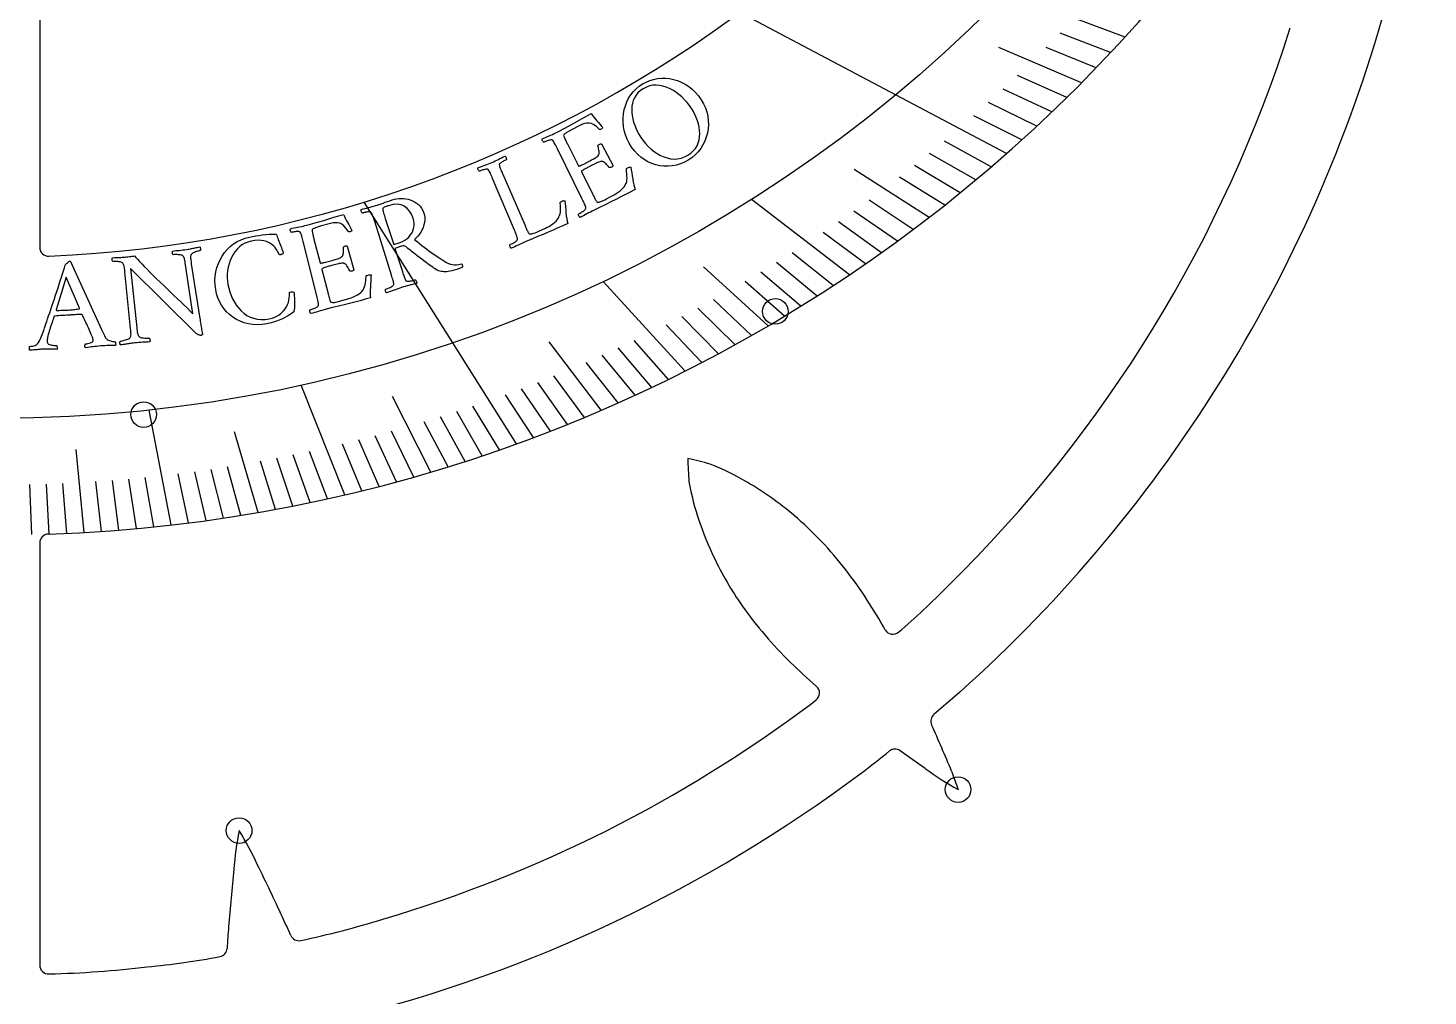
# Model space of a CAD drawing. Header units: millimetres. Extents: x -61 to 61, y -61 to 61.
# Drawn here: x 0.88 to 40.68, y -39.14 to -11.61 of the extents above; entities that cross this region are included whole.
import ezdxf

# ---------------------------------------------------------------- set-up
doc = ezdxf.new("R2010")
doc.units = ezdxf.units.MM
for name, color, linetype in [('CUT_INNER', 6, 'Continuous'), ('CUT_OUTER', 1, 'Continuous'), ('ENGRAVE', 7, 'Continuous'), ('ENGRAVE_FINE', 8, 'Continuous'), ('TEXT', 5, 'Continuous')]:
    doc.layers.add(name, color=color, linetype=linetype)

msp = doc.modelspace()

# ---------------------------------------------------------------- linework, layer by layer
at = {"layer": 'CUT_INNER'}
for points in [[(1.215, -5.8108), (1.215, -17.8525)], [(1.215, -26.2558), (1.215, -38.2642)], [(27.3735, -30.4981), (26.6318, -31.1355)], [(23.132, -30.8396), (23.2853, -30.7193)], [(26.385, -32.6692), (25.9371, -32.3547), (25.6701, -32.1645)], [(27.1349, -32.7445), (27.3183, -33.2644), (27.3199, -33.2697)]]:
    msp.add_lwpolyline(points, dxfattribs=at)
for centre, radius, start, end in [((0.0006, 17.3589), 43.3893, 271.92291, 344.73972), ((0.0003, 17.3593), 35.4923, 272.38119, 339.57104), ((0.0002, -0.0001), 57.7123, 291.461464, 349.457438), ((0.0005, -0.0004), 40.9804, 311.90941, 344.96698), ((0, 0), 38.5509, 314.49977, 342.46587), ((1.465, -17.8525), 0.25, 180, 272.28516), ((27.4056, -23.8195), 7.7655, 180.27159, 185.11924), ((18.3226, -30.365), 6.6408, 72.88691, 78.55617), ((17.5004, -31.0219), 7.5339, 59.49068, 68.37633), ((27.082, -23.2005), 7.5261, 190.03831, 198.87202), ((16.6171, -32.5865), 9.3304, 49.63137, 59.69521), ((28.7371, -22.6712), 9.2635, 198.6583, 205.50191), ((16.3037, -32.9646), 9.8214, 43.4102, 49.66685), ((1.465, -26.2558), 0.25, 91.93549, 180), ((15.6516, -33.5761), 10.7154, 37.73791, 43.38904), ((29.1086, -22.4938), 9.6752, 205.50321, 215.01613), ((14.1879, -34.7041), 12.5633, 32.89215, 37.72072), ((11.3261, -12.049), 22.0214, 310.49857, 315.45431), ((29.957, -21.9051), 10.7079, 214.99115, 220.65029), ((12.2424, -35.9813), 14.8905, 29.14155, 32.95333), ((31.353, -20.7015), 12.5511, 220.66758, 225.50548), ((25.4645, -28.605), 0.25, 210.02276, 310.67797), ((33.1117, -18.9302), 15.0472, 225.45551, 229.28702), ((23.1309, -30.5226), 0.25, 308.13559, 48.39419), ((0, 0), 38.5509, 286.53367, 306.87265), ((26.7948, -31.3251), 0.25, 130.67797, 203.88582), ((-21.4928, -52.9403), 52.6547, 22.55375, 24.11596), ((11.0493, -14.7161), 22.5785, 306.76331, 309.36745), ((25.525, -32.3681), 0.25, 54.5322, 128.13559), ((0.0006, -0.0013), 40.9795, 283.94302, 306.82519), ((31.8491, -25.1912), 9.2615, 233.84471, 240.72332), ((15.9563, -36.258), 9.2532, 168.65334, 175.52992), ((-0.9875, -39.2972), 9.2508, 24.80375, 31.69037), ((-55.1785, -66.1355), 69.7207, 24.792121, 26.142393), ((80.1894, -42.9557), 73.8318, 174.232965, 175.507978), ((-9.493, -45.1743), 19.4566, 23.49402, 25.16868), ((2.9562, -10.8338), 27.3249, 281.99494, 287.05606), ((27.0554, -38.8887), 20.5428, 175.20978, 176.92794), ((6.2925, -37.7739), 0.25, 280.16949, 356.84001), ((8.58, -37.3182), 0.25, 203.49897, 282.71186), ((1.9539, -14.5912), 23.8352, 275.58418, 280.59569), ((1.465, -38.2642), 0.25, 180, 272.54237), ((0.6112, -6.8576), 31.6682, 271.56504, 276.64051)]:
    msp.add_arc(centre, radius, start, end, dxfattribs=at)
at = {"layer": 'CUT_OUTER'}
msp.add_circle((0, 0), 60.75, dxfattribs=at)
at = {"layer": 'ENGRAVE'}
for points in [[(28.6979, -15.1849), (21.1123, -11.1711)], [(14.7667, -23.4406), (10.435, -16.5645)], [(24.2313, -18.6343), (21.4458, -16.4922)], [(19.565, -21.3692), (17.231, -18.82)], [(9.8847, -24.8897), (8.6457, -21.7699)], [(4.9536, -25.7469), (4.325, -22.4796)]]:
    msp.add_lwpolyline(points, dxfattribs=at)
for centre, radius in [((0, 17.3597), 40.0734), ((22.125, -19.6734), 0.3645), ((4.1701, -22.6075), 0.3645), ((27.3204, -33.2703), 0.3645), ((6.8839, -34.4367), 0.3645)]:
    msp.add_circle(centre, radius, dxfattribs=at)
at = {"layer": 'ENGRAVE_FINE'}
for points in [[(32.065, -11.8731), (30.6228, -11.3391)], [(31.6564, -12.315), (30.2247, -11.7581)], [(30.828, -13.1747), (28.4744, -12.1689)], [(31.244, -12.7489), (29.8232, -12.1691)], [(30.4085, -13.5925), (29.0108, -12.9677)], [(29.9856, -14.0024), (28.6, -13.3553)], [(29.5595, -14.4044), (28.1865, -13.7353)], [(29.1302, -14.7985), (27.7702, -14.1076)], [(28.2626, -15.5636), (26.9299, -14.8297)], [(27.8246, -15.9346), (26.5061, -15.1795)], [(26.4947, -17.0023), (24.3692, -15.6383)], [(26.9405, -16.6539), (25.6518, -15.8572)], [(27.3839, -16.298), (26.08, -15.522)], [(26.0465, -17.3433), (24.7889, -16.506)], [(25.5959, -17.677), (24.3546, -16.8197)], [(24.6882, -18.3224), (23.4804, -17.426)], [(25.1431, -18.0033), (23.9184, -17.1263)], [(23.3115, -19.2367), (22.1567, -18.2838)], [(23.7723, -18.939), (22.5995, -18.0047)], [(21.9183, -20.0877), (20.0853, -18.4077)], [(22.8488, -19.5273), (21.7124, -18.5561)], [(22.3844, -19.8109), (21.2668, -18.8218)], [(21.4506, -20.3575), (20.3714, -19.3334)], [(20.5106, -20.8768), (19.4713, -19.8189)], [(20.9814, -20.6206), (19.9219, -19.5793)], [(20.0385, -21.1264), (19.0195, -20.052)], [(17.179, -22.485), (15.6935, -20.5407)], [(19.0902, -21.6055), (18.1128, -20.4993)], [(18.1369, -22.0582), (17.2023, -20.9216)], [(18.6141, -21.8351), (17.658, -20.7135)], [(17.6585, -22.2748), (16.7457, -21.1235)], [(15.7344, -23.0772), (14.9117, -21.8706)], [(16.2169, -22.8862), (15.3713, -21.6928)], [(16.6984, -22.6888), (15.8302, -21.5091)], [(12.3338, -24.2407), (11.2402, -22.0914)], [(15.251, -23.262), (14.4515, -22.0425)], [(13.3091, -23.939), (12.6045, -22.6716)], [(13.7958, -23.779), (13.0671, -22.523)], [(14.2817, -23.6129), (13.5291, -22.3686)], [(12.8218, -24.0929), (12.1414, -22.8145)], [(7.4235, -25.3909), (6.7541, -23.1015)], [(10.3756, -24.7718), (9.8195, -23.4441)], [(10.866, -24.648), (10.2847, -23.3294)], [(11.3558, -24.5183), (10.7495, -23.2091)], [(11.8451, -24.3825), (11.2139, -23.0832)], [(2.4782, -25.9598), (2.2528, -23.5994)], [(8.4092, -25.2079), (7.9556, -23.8481)], [(8.9015, -25.1077), (8.422, -23.7553)], [(9.3933, -25.0017), (8.8881, -23.6571)], [(5.9424, -25.6218), (5.6199, -24.2311)], [(6.4364, -25.5506), (6.0874, -24.1652)], [(6.9301, -25.4736), (6.5548, -24.094)], [(7.9165, -25.3023), (7.4889, -23.9355)], [(0.9914, -26.0193), (0.9373, -24.5986)], [(1.4871, -26.0051), (1.4059, -24.5855)], [(1.9827, -25.9853), (1.8745, -24.5672)], [(2.9736, -25.9286), (2.8114, -24.5148)], [(3.4688, -25.8917), (3.2798, -24.4807)], [(3.9639, -25.8492), (3.748, -24.4414)], [(4.4589, -25.8009), (4.2162, -24.3967)], [(5.4481, -25.6872), (5.1521, -24.2916)]]:
    msp.add_lwpolyline(points, dxfattribs=at)
at = {"layer": 'TEXT'}
for points in [[(18.3483, -13.2069), (18.4511, -13.1516), (18.5568, -13.1076), (18.6655, -13.0747), (18.7773, -13.0531), (18.8907, -13.0425), (19.0041, -13.0432), (19.1176, -13.0551), (19.2313, -13.0781), (19.3436, -13.1122), (19.4531, -13.1569), (19.5598, -13.2123), (19.6635, -13.2786), (19.7626, -13.3559), (19.855, -13.4445), (19.9408, -13.5445), (20.0199, -13.6559), (20.0851, -13.768), (20.1376, -13.8829), (20.1774, -14.0006), (20.2043, -14.1212), (20.219, -14.2428), (20.2224, -14.3636), (20.2143, -14.4837), (20.1947, -14.603), (20.1638, -14.7195), (20.1219, -14.8315), (20.0689, -14.9388), (20.0049, -15.0414), (19.9305, -15.1373), (19.8462, -15.2245), (19.7521, -15.303), (19.6483, -15.3726), (19.5397, -15.4309), (19.4278, -15.4773), (19.3127, -15.5119), (19.1945, -15.5346), (19.0754, -15.5452), (18.9573, -15.5435), (18.8404, -15.5295), (18.7247, -15.5034), (18.6117, -15.4654), (18.503, -15.416), (18.3985, -15.3554), (18.2982, -15.2835), (18.204, -15.2006), (18.1177, -15.107), (18.0392, -15.0027), (17.9684, -14.8878), (17.9104, -14.7717), (17.8647, -14.6536), (17.8311, -14.5336), (17.8096, -14.4118), (17.7994, -14.2901), (17.7997, -14.1702), (17.8105, -14.0523), (17.8318, -13.9362), (17.8632, -13.8236), (17.9045, -13.7162), (17.9557, -13.6138), (18.0168, -13.5163), (18.087, -13.4258), (18.1656, -13.3441), (18.2527, -13.2712), (18.3483, -13.2069)], [(18.3693, -13.3413), (18.2892, -13.3959), (18.2211, -13.4567), (18.1651, -13.5237), (18.1211, -13.597), (18.0878, -13.675), (18.0636, -13.756), (18.0488, -13.8401), (18.0432, -13.9273), (18.0458, -14.0165), (18.0556, -14.1064), (18.0726, -14.1972), (18.0969, -14.2887), (18.127, -14.3793), (18.1618, -14.4672), (18.2012, -14.5526), (18.2452, -14.6352), (18.3023, -14.7279), (18.3656, -14.8168), (18.4353, -14.9017), (18.5113, -14.9827), (18.5924, -15.0579), (18.6772, -15.1254), (18.7659, -15.1852), (18.8584, -15.2371), (18.9535, -15.2796), (19.05, -15.3109), (19.1478, -15.331), (19.2469, -15.34), (19.3461, -15.3358), (19.4442, -15.3165), (19.5411, -15.282), (19.6367, -15.2324), (19.7217, -15.1742), (19.7939, -15.1098), (19.8532, -15.0393), (19.8995, -14.9628), (19.9342, -14.8817), (19.9588, -14.7975), (19.9733, -14.7102), (19.9776, -14.6198), (19.973, -14.5279), (19.9606, -14.436), (19.9403, -14.3442), (19.9123, -14.2525), (19.8782, -14.1623), (19.8395, -14.0754), (19.7962, -13.9915), (19.7485, -13.9108), (19.6874, -13.8209), (19.6204, -13.7352), (19.5475, -13.6538), (19.469, -13.5766), (19.3859, -13.5052), (19.2996, -13.4415), (19.2101, -13.3854), (19.1174, -13.3368), (19.023, -13.2972), (18.9284, -13.268), (18.8335, -13.2492), (18.7382, -13.2408), (18.6437, -13.2447), (18.5507, -13.2627), (18.4593, -13.2949), (18.3693, -13.3413)], [(15.8835, -14.5956), (15.9985, -14.5374), (16.1183, -14.4746), (16.2429, -14.4072), (16.3722, -14.3351), (16.5033, -14.2614), (16.633, -14.1893), (16.7615, -14.1188), (16.8888, -14.0499), (16.9302, -14.1063), (16.9715, -14.1594), (17.0127, -14.2094), (17.0538, -14.2562), (17.0949, -14.3018), (17.1361, -14.3485), (17.1773, -14.3963), (17.2187, -14.4451), (17.2131, -14.4576), (17.2036, -14.4695), (17.19, -14.4809), (17.1725, -14.4917), (17.153, -14.5003), (17.1368, -14.5034), (17.1239, -14.5008), (17.1143, -14.4927), (17.0372, -14.4178), (16.9647, -14.3637), (16.8967, -14.3304), (16.8333, -14.3179), (16.7718, -14.3202), (16.7099, -14.3313), (16.6475, -14.3512), (16.5846, -14.3798), (16.3118, -14.5209), (16.3001, -14.527), (16.2844, -14.5354), (16.2647, -14.5461), (16.241, -14.5591), (16.216, -14.5733), (16.192, -14.5878), (16.1692, -14.6024), (16.1475, -14.6173), (16.1291, -14.6316), (16.1163, -14.6448), (16.109, -14.6567), (16.1073, -14.6675), (16.1121, -14.688), (16.1192, -14.7107), (16.1287, -14.7353), (16.1404, -14.762), (16.1535, -14.7899), (16.1671, -14.8181), (16.181, -14.8467), (16.1954, -14.8755), (16.2011, -14.8868), (16.2061, -14.8969), (16.2105, -14.9056), (16.2143, -14.9131), (16.5265, -15.5345), (16.5323, -15.5394), (16.543, -15.5402), (16.5585, -15.5369), (16.5787, -15.5296), (16.6019, -15.5198), (16.6262, -15.5089), (16.6515, -15.4969), (16.6778, -15.4838), (16.8486, -15.3965), (16.9036, -15.3676), (16.9517, -15.3411), (16.9928, -15.3171), (17.027, -15.2955), (17.055, -15.2752), (17.0775, -15.2551), (17.0945, -15.2352), (17.106, -15.2154), (17.1131, -15.1946), (17.117, -15.1718), (17.1177, -15.1469), (17.1151, -15.1199), (17.11, -15.0896), (17.1031, -15.0549), (17.0944, -15.0158), (17.0838, -14.9722), (17.0824, -14.9597), (17.0876, -14.9475), (17.0993, -14.9357), (17.1174, -14.9242), (17.1363, -14.9155), (17.1535, -14.9105), (17.1688, -14.909), (17.1824, -14.9113), (17.5129, -15.5319), (17.5076, -15.5423), (17.4981, -15.5528), (17.4843, -15.5633), (17.4663, -15.574), (17.4472, -15.5822), (17.4304, -15.5854), (17.4157, -15.5837), (17.4033, -15.577), (17.3688, -15.5389), (17.3389, -15.5068), (17.3134, -15.4807), (17.2925, -15.4605), (17.2749, -15.4449), (17.2596, -15.4325), (17.2464, -15.4233), (17.2355, -15.4171), (17.2254, -15.4131), (17.2152, -15.41), (17.2046, -15.4079), (17.1937, -15.4067), (17.1793, -15.4063), (17.1601, -15.4098), (17.136, -15.4171), (17.107, -15.4284), (17.0749, -15.4421), (17.0415, -15.457), (17.0069, -15.4731), (16.9711, -15.4903), (16.9352, -15.5079), (16.9004, -15.5251), (16.8667, -15.542), (16.8342, -15.5585), (16.8117, -15.5701), (16.7878, -15.5827), (16.7625, -15.5963), (16.7359, -15.6107), (16.7096, -15.6254), (16.6854, -15.6395), (16.6633, -15.6531), (16.6433, -15.6661), (16.6273, -15.6784), (16.617, -15.6895), (16.6126, -15.6996), (16.614, -15.7087), (16.9331, -16.3438), (16.935, -16.3477), (16.9374, -16.3524), (16.9402, -16.3579), (16.9434, -16.3643), (16.9563, -16.3899), (16.9712, -16.4187), (16.9881, -16.4509), (17.0069, -16.4864), (17.0253, -16.5191), (17.0412, -16.5429), (17.0546, -16.5578), (17.0653, -16.5639), (17.0891, -16.5655), (17.1135, -16.5637), (17.1388, -16.5586), (17.1648, -16.5501), (17.1946, -16.5378), (17.2312, -16.5212), (17.2746, -16.5003), (17.3248, -16.4751), (17.4869, -16.3915), (17.5462, -16.3589), (17.6035, -16.3234), (17.6587, -16.285), (17.7118, -16.2439), (17.7602, -16.2016), (17.8011, -16.1598), (17.8347, -16.1187), (17.8608, -16.0783), (17.8839, -16.0322), (17.8998, -15.9832), (17.9085, -15.9311), (17.9102, -15.8762), (17.9074, -15.8189), (17.9032, -15.76), (17.8975, -15.6994), (17.8902, -15.6372), (17.8909, -15.6254), (17.8972, -15.6138), (17.909, -15.6025), (17.9264, -15.5914), (17.9548, -15.5776), (17.9796, -15.569), (18.0007, -15.5656), (18.0181, -15.5675), (18.0312, -15.6488), (18.0444, -15.7328), (18.0575, -15.8195), (18.0705, -15.9089), (18.0844, -15.9956), (18.1002, -16.0743), (18.1178, -16.1449), (18.1373, -16.2074), (18.0018, -16.2797), (17.8659, -16.3504), (17.7298, -16.4195), (17.5934, -16.487), (17.4526, -16.556), (17.3033, -16.6297), (17.1455, -16.708), (16.979, -16.7908), (16.9214, -16.8198), (16.8671, -16.8478), (16.8161, -16.8749), (16.7685, -16.901), (16.7219, -16.9266), (16.6741, -16.9518), (16.6251, -16.9768), (16.5748, -17.0015), (16.5648, -16.9962), (16.5556, -16.9874), (16.5471, -16.9751), (16.5393, -16.9592), (16.533, -16.9426), (16.5291, -16.9281), (16.5276, -16.9156), (16.5283, -16.9051), (16.5408, -16.8987), (16.5574, -16.8895), (16.5781, -16.8775), (16.6027, -16.8628), (16.6288, -16.8462), (16.6538, -16.8289), (16.6775, -16.8109), (16.7, -16.792), (16.7189, -16.774), (16.7316, -16.7584), (16.7383, -16.7453), (16.7389, -16.7347), (16.7342, -16.7096), (16.7266, -16.6822), (16.7159, -16.6525), (16.7023, -16.6207), (16.6867, -16.5871), (16.6703, -16.5523), (16.653, -16.5163), (16.6349, -16.4792), (15.9319, -15.0492), (15.9135, -15.012), (15.8954, -14.9761), (15.8777, -14.9413), (15.8603, -14.9076), (15.8431, -14.8766), (15.826, -14.8494), (15.8091, -14.8262), (15.7924, -14.8069), (15.7833, -14.7994), (15.7692, -14.7959), (15.7502, -14.7964), (15.7264, -14.8009), (15.6999, -14.8079), (15.6731, -14.8158), (15.646, -14.8246), (15.6186, -14.8343), (15.5933, -14.8438), (15.5724, -14.8519), (15.5559, -14.8587), (15.5438, -14.8641), (15.5354, -14.8581), (15.5268, -14.8489), (15.5181, -14.8367), (15.509, -14.8215), (15.5015, -14.8055), (15.497, -14.7912), (15.4956, -14.7786), (15.4973, -14.7677), (15.5472, -14.7459), (15.5967, -14.7244), (15.6459, -14.7032), (15.6948, -14.6824), (15.7431, -14.6615), (15.7906, -14.64), (15.8375, -14.6181), (15.8835, -14.5956)], [(15.0102, -17.2306), (15.0119, -17.2345), (15.014, -17.2393), (15.0165, -17.245), (15.0193, -17.2516), (15.0267, -17.2686), (15.0351, -17.288), (15.0446, -17.3098), (15.0551, -17.334), (15.0661, -17.3587), (15.0771, -17.3822), (15.088, -17.4044), (15.0989, -17.4253), (15.1093, -17.4432), (15.1187, -17.4563), (15.1271, -17.4646), (15.1345, -17.4682), (15.158, -17.4711), (15.1826, -17.4707), (15.2081, -17.467), (15.2346, -17.46), (15.265, -17.4494), (15.3025, -17.4349), (15.347, -17.4165), (15.3985, -17.3941), (15.5934, -17.3071), (15.6435, -17.2828), (15.6947, -17.2545), (15.747, -17.2222), (15.8004, -17.1859), (15.8506, -17.1473), (15.8932, -17.1081), (15.9283, -17.0683), (15.9559, -17.028), (15.9755, -16.9889), (15.9919, -16.946), (16.0051, -16.8992), (16.0151, -16.8486), (16.0211, -16.7931), (16.0223, -16.7313), (16.0186, -16.6634), (16.01, -16.5893), (16.0114, -16.5775), (16.0183, -16.5663), (16.0307, -16.5557), (16.0487, -16.5456), (16.0779, -16.5334), (16.1031, -16.5262), (16.1243, -16.524), (16.1416, -16.5269), (16.1502, -16.6088), (16.1586, -16.6934), (16.1668, -16.7807), (16.1748, -16.8707), (16.1838, -16.9581), (16.1951, -17.0375), (16.2088, -17.1089), (16.2247, -17.1724), (16.0854, -17.237), (15.9458, -17.3), (15.806, -17.3614), (15.666, -17.4211), (15.5216, -17.4821), (15.3684, -17.5473), (15.2064, -17.6166), (15.0355, -17.6899), (14.9763, -17.7156), (14.9206, -17.7406), (14.8682, -17.7647), (14.8191, -17.7882), (14.7712, -17.8111), (14.7221, -17.8336), (14.6717, -17.8558), (14.6201, -17.8776), (14.6105, -17.8718), (14.6017, -17.8625), (14.5939, -17.8497), (14.5871, -17.8334), (14.5818, -17.8165), (14.5787, -17.8017), (14.5778, -17.7892), (14.5791, -17.7788), (14.592, -17.7731), (14.6091, -17.7648), (14.6303, -17.754), (14.6558, -17.7407), (14.6828, -17.7256), (14.7087, -17.7098), (14.7333, -17.693), (14.7569, -17.6755), (14.7767, -17.6586), (14.7904, -17.6437), (14.7977, -17.631), (14.7989, -17.6204), (14.7957, -17.5951), (14.7896, -17.5673), (14.7806, -17.5371), (14.7688, -17.5045), (14.7551, -17.4701), (14.7407, -17.4345), (14.7254, -17.3976), (14.7094, -17.3595), (14.0878, -15.8923), (14.0715, -15.8541), (14.0555, -15.8172), (14.0398, -15.7815), (14.0243, -15.7469), (14.0088, -15.715), (13.9933, -15.6869), (13.9778, -15.6628), (13.9621, -15.6425), (13.9534, -15.6345), (13.9396, -15.6303), (13.9206, -15.6297), (13.8965, -15.6329), (13.8697, -15.6383), (13.8425, -15.6447), (13.815, -15.652), (13.7871, -15.6601), (13.7613, -15.6682), (13.7399, -15.6751), (13.7231, -15.681), (13.7107, -15.6857), (13.7027, -15.6792), (13.6946, -15.6696), (13.6866, -15.657), (13.6784, -15.6412), (13.6718, -15.6248), (13.6681, -15.6103), (13.6674, -15.5977), (13.6697, -15.5869), (13.7207, -15.5679), (13.7714, -15.5492), (13.8217, -15.5308), (13.8716, -15.5128), (13.9211, -15.4946), (13.9698, -15.4758), (14.0177, -15.4566), (14.065, -15.4367), (14.1131, -15.4157), (14.1602, -15.3942), (14.2064, -15.3722), (14.2516, -15.3498), (14.297, -15.327), (14.3434, -15.3039), (14.3909, -15.2805), (14.4396, -15.2568), (14.4489, -15.2626), (14.4576, -15.2718), (14.4656, -15.2845), (14.4729, -15.3006), (14.4787, -15.3173), (14.4823, -15.3319), (14.4837, -15.3444), (14.4829, -15.3547), (14.4709, -15.3604), (14.455, -15.3685), (14.4353, -15.3792), (14.4117, -15.3924), (14.3866, -15.4069), (14.3627, -15.4217), (14.3399, -15.4368), (14.3181, -15.4521), (14.2998, -15.4672), (14.287, -15.4813), (14.2798, -15.4946), (14.2782, -15.507), (14.2819, -15.5278), (14.2878, -15.5508), (14.2958, -15.5759), (14.306, -15.6033), (14.3178, -15.6323), (14.3303, -15.6625), (14.3435, -15.694), (14.3576, -15.7267), (14.3599, -15.7319), (14.3622, -15.7372), (14.3644, -15.7425), (14.3667, -15.7477), (14.369, -15.753), (14.3713, -15.7582), (14.3736, -15.7635), (14.3759, -15.7687)], [(11.2381, -16.5016), (11.2964, -16.485), (11.3572, -16.4729), (11.4205, -16.4655), (11.4864, -16.4626), (11.5532, -16.4646), (11.6192, -16.4717), (11.6845, -16.4841), (11.749, -16.5017), (11.8115, -16.5251), (11.8708, -16.5549), (11.9269, -16.591), (11.9798, -16.6336), (12.028, -16.683), (12.0701, -16.74), (12.1062, -16.8043), (12.1361, -16.8762), (12.154, -16.9403), (12.163, -17.0066), (12.1631, -17.0749), (12.1542, -17.1454), (12.1377, -17.216), (12.1149, -17.2848), (12.0858, -17.3516), (12.0505, -17.4164), (12.0102, -17.4773), (11.9666, -17.5323), (11.9195, -17.5812), (11.869, -17.6241), (11.9409, -17.6847), (12.011, -17.7422), (12.0794, -17.7968), (12.1458, -17.8484), (12.2119, -17.8983), (12.2789, -17.9474), (12.3469, -17.996), (12.4158, -18.0438), (12.4873, -18.0925), (12.5628, -18.1435), (12.6425, -18.1967), (12.7262, -18.2522), (12.7821, -18.2854), (12.8374, -18.3117), (12.8921, -18.3311), (12.9462, -18.3435), (13.0027, -18.3487), (13.0644, -18.3463), (13.1314, -18.3362), (13.2036, -18.3184), (13.2128, -18.325), (13.2204, -18.3357), (13.2264, -18.3505), (13.2308, -18.3695), (13.2339, -18.3884), (13.236, -18.4032), (13.2371, -18.4138), (13.2371, -18.4201), (13.151, -18.451), (13.0719, -18.4773), (12.9997, -18.4991), (12.9344, -18.5165), (12.8765, -18.5298), (12.8263, -18.5395), (12.784, -18.5456), (12.7494, -18.5482), (12.7263, -18.5471), (12.6988, -18.5453), (12.667, -18.5427), (12.6308, -18.5394), (12.5916, -18.5325), (12.5508, -18.5194), (12.5083, -18.5), (12.4642, -18.4742), (12.4447, -18.461), (12.4183, -18.4426), (12.3851, -18.419), (12.345, -18.3902), (12.2993, -18.3569), (12.2494, -18.32), (12.1954, -18.2794), (12.1371, -18.2352), (12.0758, -18.1884), (12.0126, -18.1398), (11.9475, -18.0896), (11.8804, -18.0377), (11.8131, -17.985), (11.7471, -17.9327), (11.6823, -17.8806), (11.6188, -17.8287), (11.595, -17.8155), (11.5667, -17.8097), (11.5339, -17.8114), (11.4967, -17.8206), (11.3133, -17.88), (11.5259, -18.5422), (11.5277, -18.5476), (11.5294, -18.5531), (11.5312, -18.5585), (11.5329, -18.564), (11.5347, -18.5695), (11.5364, -18.5749), (11.5382, -18.5804), (11.5399, -18.5858), (11.5509, -18.6196), (11.5616, -18.6516), (11.572, -18.682), (11.5821, -18.7108), (11.5922, -18.7372), (11.6027, -18.7608), (11.6136, -18.7816), (11.6248, -18.7994), (11.6341, -18.8062), (11.6488, -18.8107), (11.6689, -18.813), (11.6944, -18.8131), (11.7229, -18.8113), (11.752, -18.808), (11.7816, -18.8033), (11.8117, -18.7971), (11.8397, -18.7906), (11.8629, -18.7848), (11.8812, -18.78), (11.8947, -18.7759), (11.9025, -18.7829), (11.91, -18.793), (11.9173, -18.8062), (11.9243, -18.8225), (11.9298, -18.8393), (11.9322, -18.8541), (11.9317, -18.8668), (11.9281, -18.8775), (11.8721, -18.892), (11.8172, -18.9063), (11.7635, -18.9204), (11.7111, -18.9342), (11.659, -18.9483), (11.6064, -18.9633), (11.5534, -18.9791), (11.4998, -18.9957), (11.4477, -19.0125), (11.3953, -19.0301), (11.3427, -19.0484), (11.2897, -19.0675), (11.2364, -19.0871), (11.1827, -19.107), (11.1286, -19.1271), (11.074, -19.1476), (11.0649, -19.1409), (11.0572, -19.1308), (11.0506, -19.1173), (11.0454, -19.1004), (11.0418, -19.083), (11.0402, -19.068), (11.0405, -19.0554), (11.0429, -19.0452), (11.0563, -19.0408), (11.0741, -19.0343), (11.0963, -19.0256), (11.123, -19.0149), (11.1513, -19.0025), (11.1786, -18.9893), (11.2048, -18.9751), (11.23, -18.96), (11.2514, -18.9451), (11.2664, -18.9317), (11.275, -18.9197), (11.2772, -18.9093), (11.2765, -18.8838), (11.2732, -18.8555), (11.2672, -18.8246), (11.2587, -18.791), (11.2485, -18.7554), (11.2376, -18.7185), (11.2261, -18.6803), (11.2139, -18.6408), (10.7365, -17.1205), (10.7241, -17.081), (10.7118, -17.0427), (10.6996, -17.0056), (10.6876, -16.9697), (10.6754, -16.9363), (10.6628, -16.9069), (10.6497, -16.8813), (10.6361, -16.8596), (10.6282, -16.8508), (10.6149, -16.8452), (10.596, -16.8428), (10.5718, -16.8436), (10.5446, -16.8463), (10.5173, -16.8498), (10.4897, -16.8542), (10.4619, -16.8593), (10.4362, -16.8646), (10.4148, -16.8692), (10.3978, -16.8733), (10.3851, -16.8767), (10.3778, -16.8695), (10.3707, -16.8591), (10.3639, -16.8457), (10.3574, -16.8292), (10.3524, -16.8123), (10.3501, -16.7975), (10.3507, -16.7848), (10.3541, -16.7743), (10.4066, -16.7605), (10.4585, -16.747), (10.5099, -16.7338), (10.5606, -16.721), (10.6108, -16.708), (10.6606, -16.6944), (10.7099, -16.68), (10.7587, -16.665), (10.81, -16.6485), (10.863, -16.6308), (10.9179, -16.612), (10.9745, -16.592), (11.034, -16.5709), (11.0979, -16.5489), (11.1659, -16.5258), (11.2381, -16.5016)], [(11.8286, -17.02), (11.7831, -16.9122), (11.7261, -16.8199), (11.6578, -16.7431), (11.5783, -16.6816), (11.4863, -16.6404), (11.3805, -16.6243), (11.2609, -16.6332), (11.1273, -16.6669), (11.1097, -16.6729), (11.0881, -16.6807), (11.0625, -16.6903), (11.0329, -16.7016), (11.0052, -16.7141), (10.985, -16.7271), (10.9724, -16.7407), (10.9675, -16.7548), (10.9675, -16.7761), (10.9708, -16.8025), (10.9774, -16.8341), (10.9874, -16.8709), (10.9993, -16.9103), (11.0114, -16.95), (11.0238, -16.9898), (11.0365, -17.0297), (11.2783, -17.7708), (11.4647, -17.7104), (11.5306, -17.6844), (11.5922, -17.6509), (11.6496, -17.6098), (11.7027, -17.5612), (11.7496, -17.5066), (11.7887, -17.4475), (11.82, -17.384), (11.8434, -17.3159), (11.8571, -17.2447), (11.8591, -17.1717), (11.8496, -17.0968), (11.8286, -17.02)], [(8.7544, -17.2349), (8.8792, -17.2024), (9.0096, -17.1664), (9.1456, -17.1269), (9.2873, -17.0839), (9.4309, -17.0396), (9.573, -16.9966), (9.7135, -16.9549), (9.8525, -16.9145), (9.8811, -16.9784), (9.9102, -17.0391), (9.9399, -17.0966), (9.9701, -17.1511), (10.0006, -17.2044), (10.0309, -17.2588), (10.0611, -17.3142), (10.0912, -17.3706), (10.0831, -17.3817), (10.0712, -17.3913), (10.0556, -17.3996), (10.0362, -17.4064), (10.0153, -17.4107), (9.9988, -17.4102), (9.9868, -17.405), (9.9791, -17.395), (9.9196, -17.3055), (9.8602, -17.2372), (9.8009, -17.1903), (9.7415, -17.1647), (9.6809, -17.1539), (9.6181, -17.1516), (9.5529, -17.1578), (9.4854, -17.1725), (9.1889, -17.2526), (9.1761, -17.2561), (9.1589, -17.261), (9.1374, -17.2673), (9.1116, -17.275), (9.0841, -17.2836), (9.0576, -17.2926), (9.0322, -17.3021), (9.0078, -17.312), (8.9869, -17.3221), (8.9715, -17.3323), (8.9619, -17.3424), (8.9579, -17.3526), (8.9582, -17.3737), (8.9604, -17.3973), (8.9644, -17.4234), (8.9703, -17.452), (8.9772, -17.482), (8.9844, -17.5124), (8.992, -17.5433), (8.9999, -17.5745), (9.0031, -17.5868), (9.0059, -17.5977), (9.0083, -17.6072), (9.0104, -17.6152), (9.1839, -18.2887), (9.1886, -18.2947), (9.1989, -18.2977), (9.2147, -18.2978), (9.236, -18.295), (9.2608, -18.2903), (9.2868, -18.2848), (9.3141, -18.2784), (9.3425, -18.2712), (9.5279, -18.2221), (9.5879, -18.2055), (9.6405, -18.1898), (9.6858, -18.175), (9.7238, -18.1611), (9.7554, -18.1473), (9.7817, -18.1324), (9.8025, -18.1165), (9.8179, -18.0996), (9.8293, -18.0808), (9.8379, -18.0593), (9.8439, -18.0351), (9.8471, -18.0082), (9.8485, -17.9775), (9.8491, -17.9422), (9.8488, -17.9021), (9.8477, -17.8572), (9.849, -17.8447), (9.8567, -17.8339), (9.8706, -17.8248), (9.8908, -17.8174), (9.9111, -17.8129), (9.9289, -17.8116), (9.9442, -17.8135), (9.957, -17.8185), (10.1485, -18.4951), (10.1412, -18.5041), (10.1297, -18.5123), (10.114, -18.5198), (10.0941, -18.5263), (10.0737, -18.5303), (10.0565, -18.5299), (10.0426, -18.5252), (10.0319, -18.516), (10.0062, -18.4715), (9.9838, -18.4337), (9.9644, -18.4028), (9.9483, -18.3787), (9.9344, -18.3597), (9.922, -18.3443), (9.9111, -18.3325), (9.9017, -18.3242), (9.8928, -18.3181), (9.8834, -18.3129), (9.8735, -18.3086), (9.8631, -18.3051), (9.8491, -18.3017), (9.8296, -18.301), (9.8045, -18.3031), (9.7737, -18.3079), (9.7395, -18.3146), (9.7037, -18.3221), (9.6665, -18.3304), (9.6278, -18.3397), (9.589, -18.3493), (9.5513, -18.3587), (9.5149, -18.3681), (9.4796, -18.3773), (9.4552, -18.3839), (9.4291, -18.3912), (9.4016, -18.3991), (9.3724, -18.4076), (9.3436, -18.4163), (9.317, -18.425), (9.2925, -18.4336), (9.2702, -18.4421), (9.252, -18.4506), (9.2396, -18.4594), (9.2331, -18.4683), (9.2326, -18.4775), (9.4099, -19.1658), (9.411, -19.1699), (9.4123, -19.175), (9.4138, -19.181), (9.4156, -19.188), (9.4229, -19.2157), (9.4313, -19.2471), (9.441, -19.2821), (9.4518, -19.3207), (9.4629, -19.3566), (9.4734, -19.3832), (9.4833, -19.4006), (9.4925, -19.4089), (9.5154, -19.4154), (9.5397, -19.4189), (9.5655, -19.4192), (9.5927, -19.4164), (9.6244, -19.4107), (9.6637, -19.4023), (9.7105, -19.3911), (9.7649, -19.377), (9.9411, -19.3297), (10.0059, -19.3104), (10.0694, -19.2878), (10.1315, -19.262), (10.1921, -19.233), (10.2484, -19.2019), (10.2972, -19.1698), (10.3387, -19.1368), (10.3728, -19.1028), (10.4051, -19.0626), (10.4311, -19.0181), (10.4506, -18.9691), (10.4639, -18.9157), (10.4733, -18.8591), (10.4817, -18.8006), (10.4889, -18.7402), (10.495, -18.6779), (10.4981, -18.6665), (10.5067, -18.6566), (10.5207, -18.648), (10.54, -18.6409), (10.5708, -18.6333), (10.5968, -18.6302), (10.6181, -18.6314), (10.6347, -18.6369), (10.6304, -18.7191), (10.6254, -18.804), (10.6198, -18.8915), (10.6136, -18.9816), (10.6089, -19.0694), (10.6076, -19.1496), (10.6098, -19.2223), (10.6157, -19.2875), (10.4679, -19.3295), (10.3202, -19.3698), (10.1725, -19.4085), (10.0249, -19.4456), (9.8727, -19.4832), (9.7112, -19.5236), (9.5403, -19.5667), (9.3601, -19.6123), (9.2976, -19.6285), (9.2386, -19.6443), (9.1831, -19.66), (9.131, -19.6755), (9.0801, -19.6906), (9.028, -19.7052), (8.9748, -19.7192), (8.9204, -19.7327), (8.9118, -19.7254), (8.9046, -19.7148), (8.8989, -19.701), (8.8947, -19.6838), (8.8921, -19.6663), (8.8914, -19.6512), (8.8925, -19.6387), (8.8954, -19.6286), (8.909, -19.625), (8.9272, -19.6195), (8.9499, -19.6122), (8.9771, -19.603), (9.0061, -19.5924), (9.0342, -19.5807), (9.0612, -19.5681), (9.0872, -19.5544), (9.1094, -19.5408), (9.1252, -19.5283), (9.1345, -19.5169), (9.1373, -19.5066), (9.1381, -19.4811), (9.1364, -19.4527), (9.1323, -19.4215), (9.1257, -19.3875), (9.1176, -19.3513), (9.1089, -19.3139), (9.0996, -19.2751), (9.0898, -19.2349), (8.7056, -17.6884), (8.6955, -17.6482), (8.6855, -17.6093), (8.6755, -17.5715), (8.6656, -17.5349), (8.6554, -17.5009), (8.6445, -17.4708), (8.6329, -17.4445), (8.6206, -17.4221), (8.6133, -17.4128), (8.6003, -17.4065), (8.5817, -17.4029), (8.5574, -17.4023), (8.53, -17.4035), (8.5022, -17.4055), (8.4738, -17.4084), (8.445, -17.4121), (8.4182, -17.416), (8.3961, -17.4195), (8.3785, -17.4226), (8.3656, -17.4254), (8.3587, -17.4177), (8.3522, -17.407), (8.3462, -17.3932), (8.3406, -17.3763), (8.3366, -17.3591), (8.3353, -17.3442), (8.3366, -17.3316), (8.3405, -17.3213), (8.3939, -17.3106), (8.4469, -17.3), (8.4994, -17.2898), (8.5516, -17.2797), (8.6032, -17.2695), (8.6543, -17.2587), (8.7047, -17.2471), (8.7544, -17.2349)], [(7.1815, -17.5602), (7.2682, -17.5433), (7.3573, -17.5275), (7.4488, -17.513), (7.5427, -17.4997), (7.6384, -17.4886), (7.7357, -17.4808), (7.8345, -17.4764), (7.9348, -17.4752), (7.9367, -17.4798), (7.9423, -17.4936), (7.9516, -17.5166), (7.9647, -17.5487), (7.9802, -17.5871), (7.9966, -17.6287), (8.014, -17.6734), (8.0324, -17.7214), (8.0509, -17.7699), (8.0687, -17.816), (8.0857, -17.8599), (8.102, -17.9015), (8.1162, -17.9378), (8.1268, -17.9659), (8.1338, -17.9857), (8.1373, -17.9973), (8.1391, -18.0047), (8.1372, -18.013), (8.1316, -18.0221), (8.1225, -18.032), (8.1111, -18.0415), (8.0989, -18.0492), (8.0857, -18.0552), (8.0717, -18.0593), (8.0593, -18.0614), (8.0476, -18.0619), (8.0364, -18.0608), (8.0258, -18.058), (8.0156, -18.0358), (8.0018, -18.0086), (7.9841, -17.9763), (7.9628, -17.939), (7.9368, -17.8994), (7.9053, -17.8599), (7.8682, -17.8208), (7.8256, -17.7818), (7.7768, -17.7456), (7.7209, -17.7145), (7.6581, -17.6885), (7.5884, -17.6677), (7.5107, -17.6545), (7.4241, -17.6516), (7.3286, -17.6589), (7.224, -17.6763), (7.1308, -17.7014), (7.0443, -17.7368), (6.9644, -17.7825), (6.8911, -17.8387), (6.8245, -17.9035), (6.7648, -17.9751), (6.712, -18.0535), (6.6661, -18.1387), (6.6273, -18.2288), (6.5959, -18.3218), (6.5719, -18.4178), (6.5552, -18.5168), (6.5461, -18.6166), (6.5444, -18.7154), (6.5503, -18.813), (6.5639, -18.9094), (6.5868, -19.0155), (6.6168, -19.1193), (6.6539, -19.2208), (6.6981, -19.32), (6.7494, -19.4149), (6.8075, -19.5034), (6.8724, -19.5855), (6.9442, -19.6612), (7.0225, -19.7286), (7.107, -19.7859), (7.1978, -19.8331), (7.2947, -19.8702), (7.3975, -19.8951), (7.5059, -19.9057), (7.6196, -19.902), (7.7387, -19.8839), (7.8203, -19.8634), (7.8941, -19.8376), (7.96, -19.8065), (8.018, -19.77), (8.0693, -19.7303), (8.115, -19.6893), (8.1551, -19.647), (8.1897, -19.6034), (8.2295, -19.5422), (8.261, -19.4798), (8.2842, -19.4164), (8.2992, -19.3518), (8.3086, -19.2889), (8.3151, -19.2306), (8.3185, -19.1769), (8.3191, -19.1278), (8.3499, -19.1198), (8.3805, -19.1177), (8.411, -19.1214), (8.4415, -19.1311), (8.4444, -19.1476), (8.4472, -19.1709), (8.4499, -19.2012), (8.4525, -19.2383), (8.4548, -19.2798), (8.4568, -19.3231), (8.4584, -19.3682), (8.4597, -19.4151), (8.4603, -19.4617), (8.4598, -19.5058), (8.4582, -19.5474), (8.4555, -19.5866), (8.4517, -19.6213), (8.447, -19.6493), (8.4412, -19.6707), (8.4343, -19.6855), (8.3647, -19.7417), (8.2886, -19.7938), (8.2059, -19.8417), (8.1166, -19.8855), (8.0195, -19.9254), (7.913, -19.9615), (7.7971, -19.994), (7.672, -20.0226), (7.5362, -20.044), (7.4037, -20.0518), (7.2747, -20.0461), (7.1492, -20.0268), (7.0287, -19.9955), (6.9147, -19.9534), (6.8072, -19.9005), (6.7063, -19.837), (6.6129, -19.7642), (6.5283, -19.6834), (6.4524, -19.5947), (6.3851, -19.498), (6.3275, -19.3946), (6.2805, -19.2858), (6.2439, -19.1715), (6.2179, -19.0518), (6.2017, -18.9228), (6.1975, -18.796), (6.2051, -18.6712), (6.2244, -18.5485), (6.2544, -18.4292), (6.2941, -18.3147), (6.3435, -18.2049), (6.4024, -18.0998), (6.4705, -18.0012), (6.5473, -17.9106), (6.633, -17.8281), (6.7275, -17.7537), (6.83, -17.6887), (6.9398, -17.6349), (7.0569, -17.5921), (7.1815, -17.5602)], [(3.6452, -18.1273), (3.6849, -18.1232), (3.724, -18.1191), (3.7628, -18.115), (3.801, -18.1109), (3.8365, -18.1068), (3.867, -18.1028), (3.8924, -18.0988), (3.9128, -18.0949), (3.9494, -18.1396), (3.9953, -18.1924), (4.0504, -18.2532), (4.115, -18.3221), (4.1873, -18.3972), (4.2655, -18.4771), (4.3497, -18.5616), (4.4401, -18.6508), (4.5345, -18.7429), (4.6309, -18.8362), (4.7294, -18.9308), (4.83, -19.0266), (4.9311, -19.1226), (5.0312, -19.2177), (5.1303, -19.3121), (5.2284, -19.4058), (5.3229, -19.4968), (5.4115, -19.5835), (5.4941, -19.6658), (5.5705, -19.7439), (5.3606, -18.3456), (5.3534, -18.2991), (5.3465, -18.2579), (5.3399, -18.2219), (5.3337, -18.1912), (5.3262, -18.1641), (5.3157, -18.1389), (5.3022, -18.1155), (5.2858, -18.0941), (5.2763, -18.086), (5.2614, -18.0789), (5.2411, -18.0728), (5.2154, -18.0678), (5.1867, -18.0638), (5.1575, -18.0608), (5.1278, -18.0589), (5.0976, -18.0579), (5.0691, -18.0578), (5.0446, -18.0583), (5.0241, -18.0594), (5.0076, -18.0611), (4.9999, -18.0515), (4.994, -18.0394), (4.9897, -18.0249), (4.9873, -18.008), (4.9859, -17.9912), (4.9852, -17.977), (4.985, -17.9653), (4.9855, -17.9562), (5.0372, -17.9509), (5.0875, -17.946), (5.1361, -17.9415), (5.1833, -17.9373), (5.2311, -17.9328), (5.2816, -17.9271), (5.3351, -17.9202), (5.3913, -17.912), (5.4308, -17.9058), (5.4664, -17.8999), (5.4981, -17.8944), (5.526, -17.8892), (5.5521, -17.884), (5.5787, -17.8785), (5.6057, -17.8726), (5.633, -17.8664), (5.6621, -17.8598), (5.694, -17.8528), (5.7289, -17.8452), (5.7666, -17.8371), (5.7714, -17.845), (5.776, -17.8549), (5.7805, -17.8667), (5.7848, -17.8806), (5.788, -17.8955), (5.7889, -17.9109), (5.7875, -17.9266), (5.7839, -17.9427), (5.7706, -17.9453), (5.7522, -17.9498), (5.7288, -17.956), (5.7004, -17.964), (5.6699, -17.9734), (5.6402, -17.9838), (5.6114, -17.9953), (5.5834, -18.0078), (5.5586, -18.0208), (5.5394, -18.0336), (5.5256, -18.0463), (5.5174, -18.0588), (5.5094, -18.082), (5.5044, -18.1062), (5.5023, -18.1315), (5.5031, -18.1577), (5.5061, -18.1877), (5.5106, -18.2242), (5.5166, -18.2673), (5.524, -18.3169), (5.7561, -19.8161), (5.7641, -19.8673), (5.7715, -19.9152), (5.7784, -19.9598), (5.7848, -20.0011), (5.791, -20.0404), (5.7973, -20.0789), (5.8038, -20.1167), (5.8104, -20.1538), (5.8174, -20.1919), (5.8251, -20.2332), (5.8336, -20.2774), (5.8428, -20.3247), (5.8409, -20.332), (5.837, -20.3382), (5.8309, -20.3432), (5.8226, -20.3471), (5.814, -20.3502), (5.8067, -20.3525), (5.8008, -20.3541), (5.7962, -20.3551), (5.787, -20.3553), (5.7748, -20.3535), (5.7596, -20.3498), (5.7414, -20.3441), (5.721, -20.3356), (5.6993, -20.3235), (5.6764, -20.3076), (5.6522, -20.288), (3.7934, -18.4537), (3.9721, -20.141), (3.9774, -20.1876), (3.9828, -20.2287), (3.9884, -20.2643), (3.9942, -20.2943), (4.0012, -20.3208), (4.0108, -20.3458), (4.0229, -20.3694), (4.0376, -20.3915), (4.0472, -20.4), (4.0622, -20.4076), (4.0828, -20.4144), (4.109, -20.4203), (4.1383, -20.4254), (4.1686, -20.4296), (4.1997, -20.433), (4.2317, -20.4356), (4.2621, -20.4372), (4.2882, -20.4379), (4.31, -20.4376), (4.3275, -20.4363), (4.3355, -20.446), (4.3417, -20.4577), (4.3463, -20.4716), (4.3491, -20.4877), (4.3505, -20.5039), (4.3506, -20.5183), (4.3496, -20.5309), (4.3475, -20.5417), (4.2919, -20.5443), (4.2383, -20.5469), (4.1867, -20.5494), (4.137, -20.5518), (4.0866, -20.5547), (4.033, -20.5587), (3.976, -20.5636), (3.9157, -20.5695), (3.8747, -20.574), (3.8369, -20.5786), (3.8022, -20.5832), (3.7708, -20.5881), (3.7412, -20.5929), (3.7121, -20.5977), (3.6835, -20.6024), (3.6553, -20.607), (3.6253, -20.6118), (3.5912, -20.617), (3.553, -20.6225), (3.5106, -20.6284), (3.5062, -20.6201), (3.5021, -20.61), (3.4983, -20.5978), (3.4948, -20.5838), (3.4926, -20.5686), (3.4929, -20.5532), (3.4956, -20.5376), (3.5008, -20.5218), (3.515, -20.5199), (3.5344, -20.5163), (3.559, -20.511), (3.5888, -20.504), (3.621, -20.4956), (3.6529, -20.4863), (3.6845, -20.4761), (3.7157, -20.4649), (3.7434, -20.4531), (3.7645, -20.4413), (3.779, -20.4294), (3.787, -20.4175), (3.797, -20.3947), (3.8042, -20.3711), (3.8087, -20.3465), (3.8103, -20.321), (3.8099, -20.2917), (3.8081, -20.2555), (3.8048, -20.2125), (3.8001, -20.1627), (3.6369, -18.5506), (3.6315, -18.5008), (3.6261, -18.4576), (3.6206, -18.4212), (3.6152, -18.3915), (3.6086, -18.366), (3.5997, -18.3422), (3.5883, -18.32), (3.5747, -18.2996), (3.565, -18.2894), (3.5493, -18.2805), (3.5276, -18.2729), (3.4997, -18.2667), (3.4688, -18.2617), (3.4378, -18.2578), (3.4067, -18.2552), (3.3755, -18.2537), (3.3468, -18.2531), (3.3232, -18.2529), (3.3046, -18.2532), (3.2912, -18.2539), (3.2836, -18.2393), (3.2784, -18.2244), (3.2754, -18.2093), (3.2747, -18.1941), (3.2754, -18.1796), (3.2767, -18.167), (3.2787, -18.1563), (3.2813, -18.1474), (3.3402, -18.1439), (3.3932, -18.1412), (3.4403, -18.1392), (3.4816, -18.1379), (3.5206, -18.1366), (3.5609, -18.1344), (3.6024, -18.1313), (3.6452, -18.1273)], [(1.3193, -20.2359), (1.3214, -20.23), (1.3276, -20.2122), (1.3379, -20.1826), (1.3524, -20.1411), (1.3703, -20.0894), (1.3909, -20.0292), (1.4142, -19.9606), (1.4402, -19.8835), (1.4684, -19.7998), (1.4985, -19.7115), (1.5303, -19.6185), (1.5639, -19.5209), (1.5983, -19.4202), (1.6326, -19.318), (1.667, -19.2144), (1.7012, -19.1093), (1.7351, -19.0045), (1.7681, -18.9019), (1.8003, -18.8014), (1.8318, -18.7031), (1.8618, -18.6088), (1.89, -18.5203), (1.9162, -18.4376), (1.9405, -18.3607), (1.9491, -18.3444), (1.962, -18.327), (1.9791, -18.3083), (2.0005, -18.2885), (2.0226, -18.2705), (2.0421, -18.2574), (2.0588, -18.2493), (2.0729, -18.246), (2.0762, -18.246), (2.0788, -18.2462), (2.0808, -18.2467), (2.0821, -18.2474), (2.0834, -18.2484), (2.0854, -18.2496), (2.0881, -18.251), (2.0915, -18.2526), (2.972, -20.1913), (3.0175, -20.2864), (3.052, -20.3574), (3.0754, -20.4044), (3.0877, -20.4274), (3.1013, -20.4466), (3.1194, -20.4641), (3.142, -20.4797), (3.169, -20.4935), (3.1982, -20.5053), (3.2273, -20.5149), (3.2562, -20.5224), (3.2849, -20.5277), (3.3109, -20.5313), (3.3317, -20.5337), (3.3473, -20.5348), (3.3576, -20.5348), (3.3651, -20.545), (3.3704, -20.5581), (3.3735, -20.574), (3.3745, -20.5927), (3.3741, -20.6109), (3.3734, -20.625), (3.3724, -20.635), (3.371, -20.641), (3.3158, -20.6421), (3.2636, -20.6432), (3.2144, -20.6441), (3.168, -20.645), (3.121, -20.6464), (3.0697, -20.6488), (3.0141, -20.6522), (2.9541, -20.6565), (2.891, -20.6617), (2.8334, -20.6671), (2.7815, -20.6728), (2.7352, -20.6786), (2.6889, -20.6849), (2.6371, -20.6918), (2.5796, -20.6992), (2.5166, -20.7071), (2.5093, -20.6985), (2.504, -20.6869), (2.5008, -20.6723), (2.4995, -20.6546), (2.5001, -20.6369), (2.5027, -20.6219), (2.5071, -20.6096), (2.5134, -20.6001), (2.5332, -20.598), (2.5578, -20.5938), (2.587, -20.5876), (2.621, -20.5794), (2.6544, -20.5698), (2.6819, -20.5594), (2.7034, -20.5481), (2.7191, -20.5361), (2.7252, -20.5266), (2.7292, -20.5143), (2.731, -20.4994), (2.7307, -20.4817), (2.7277, -20.4616), (2.7211, -20.4359), (2.711, -20.4044), (2.6973, -20.3672), (2.6809, -20.3259), (2.6627, -20.282), (2.6427, -20.2357), (2.6208, -20.1868), (2.5981, -20.137), (2.5755, -20.088), (2.553, -20.0396), (2.5306, -19.9919), (2.5093, -19.9467), (2.4899, -19.9056), (2.4725, -19.8687), (2.4571, -19.836), (2.4445, -19.8092), (2.4355, -19.79), (2.4301, -19.7785), (2.4283, -19.7747), (2.4278, -19.7742), (2.4263, -19.7729), (2.4238, -19.7707), (2.4202, -19.7676), (2.4162, -19.7645), (2.4123, -19.7623), (2.4084, -19.7611), (2.4046, -19.7609), (2.3744, -19.7612), (2.3409, -19.7621), (2.3041, -19.7637), (2.2641, -19.7659), (2.2231, -19.7684), (2.1835, -19.7707), (2.1454, -19.773), (2.1087, -19.7751), (2.0992, -19.7756), (2.0897, -19.7761), (2.0802, -19.7767), (2.0707, -19.7772), (2.0615, -19.7777), (2.0527, -19.7782), (2.0444, -19.7787), (2.0366, -19.7791), (1.9819, -19.7822), (1.9314, -19.7852), (1.8852, -19.7882), (1.8433, -19.7911), (1.8007, -19.7945), (1.7524, -19.7988), (1.6985, -19.8041), (1.6389, -19.8102), (1.6367, -19.8107), (1.6342, -19.8119), (1.6312, -19.8138), (1.6277, -19.8165), (1.6245, -19.8191), (1.6222, -19.821), (1.6208, -19.8221), (1.6204, -19.8225), (1.6188, -19.8274), (1.6141, -19.8419), (1.6062, -19.8662), (1.5952, -19.9001), (1.5819, -19.9407), (1.5673, -19.985), (1.5514, -20.0328), (1.5341, -20.0843), (1.5168, -20.1368), (1.5004, -20.1875), (1.4852, -20.2365), (1.4711, -20.2838), (1.4571, -20.3303), (1.4461, -20.3727), (1.4381, -20.4113), (1.433, -20.4459), (1.4299, -20.4769), (1.4279, -20.5044), (1.427, -20.5286), (1.4272, -20.5494), (1.4317, -20.5692), (1.4436, -20.5865), (1.463, -20.6014), (1.4898, -20.6139), (1.5206, -20.624), (1.5517, -20.632), (1.5833, -20.6377), (1.6153, -20.6413), (1.6444, -20.6434), (1.6674, -20.6448), (1.6843, -20.6454), (1.6951, -20.6454), (1.699, -20.6511), (1.7026, -20.6609), (1.7059, -20.6747), (1.7089, -20.6926), (1.711, -20.7113), (1.7114, -20.7274), (1.7104, -20.741), (1.7077, -20.752), (1.672, -20.7517), (1.6389, -20.7512), (1.6086, -20.7506), (1.5809, -20.7498), (1.5545, -20.749), (1.5282, -20.7481), (1.5019, -20.7473), (1.4755, -20.7464), (1.4471, -20.7458), (1.4146, -20.7458), (1.378, -20.7465), (1.3373, -20.7477), (1.2962, -20.7493), (1.2585, -20.7513), (1.2243, -20.7536), (1.1934, -20.7563), (1.1643, -20.7591), (1.1352, -20.7619), (1.106, -20.7646), (1.0769, -20.7674), (1.0458, -20.7702), (1.0108, -20.773), (0.9719, -20.7759), (0.9291, -20.7789), (0.9256, -20.7731), (0.9229, -20.7633), (0.9211, -20.7494), (0.9202, -20.7313), (0.9202, -20.7126), (0.9213, -20.6964), (0.9234, -20.6829), (0.9265, -20.6719), (0.947, -20.6704), (0.9735, -20.6665), (1.006, -20.6603), (1.0445, -20.6517), (1.0824, -20.6407), (1.1132, -20.6273), (1.1369, -20.6114), (1.1534, -20.5931), (1.1802, -20.5549), (1.2047, -20.5146), (1.2269, -20.4722), (1.2469, -20.4277), (1.2655, -20.3815), (1.2837, -20.3342), (1.3017, -20.2856), (1.3193, -20.2359)], [(1.9702, -18.7035), (1.6838, -19.6284), (1.684, -19.6289), (1.6844, -19.6303), (1.6851, -19.6327), (1.6861, -19.636), (1.6873, -19.6393), (1.6887, -19.6416), (1.6903, -19.643), (1.6921, -19.6434), (1.7298, -19.6434), (1.7711, -19.643), (1.8159, -19.6422), (1.8642, -19.6408), (1.9119, -19.6392), (1.9545, -19.6376), (1.9922, -19.636), (2.0249, -19.6343), (2.0672, -19.6317), (2.1075, -19.6287), (2.1455, -19.6253), (2.1814, -19.6216), (2.217, -19.6175), (2.2543, -19.6134), (2.2932, -19.6091), (2.3338, -19.6046), (2.3372, -19.6038), (2.3398, -19.6018), (2.3416, -19.5987), (2.3426, -19.5945), (2.3432, -19.5903), (2.3436, -19.5872), (2.3438, -19.5854), (2.3439, -19.5848)]]:
    msp.add_lwpolyline(points, close=True, dxfattribs=at)

doc.saveas('drawing.dxf')
